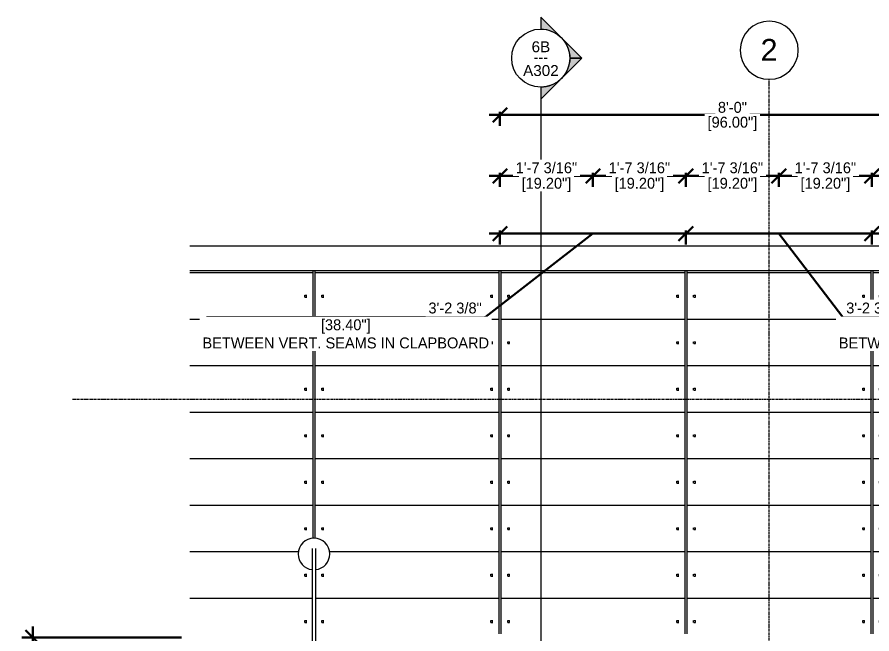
# Model space of a CAD drawing. Header units: inches. Extents: x 11989 to 12760, y -88 to 477.
# Drawn here: x 12299.2 to 12475.7, y 349.5 to 476.9 of the extents above; entities that cross this region are included whole.
import ezdxf

# ---------------------------------------------------------------- set-up
doc = ezdxf.new("R2010")
doc.units = ezdxf.units.IN
doc.header["$MEASUREMENT"] = 0
doc.linetypes.add('Grid Line 1_2_', pattern=[0.875, 0.5, -0.125, 0.125, -0.125])
for name, color, linetype, lineweight in [('0-4', 250, 'Continuous', 5), ('A-ANNO-DIMS-1', 211, 'Continuous', 30), ('A-FLOR-LEVL-1', 51, 'Grid Line 1_2_', 9), ('A-WALL-9', 113, 'Continuous', 9), ('A-WALL-PATT-3', 111, 'Continuous', 9), ('G-ANNO-SYMB', 111, 'Continuous', 9), ('S-BEAM', 12, 'Continuous', 9), ('S-GRID-1', 1, 'Grid Line 1_2_', 9), ('S-GRID-IDEN', 1, 'Continuous', 9)]:
    doc.layers.add(name, color=color, linetype=linetype, lineweight=lineweight)
doc.styles.add('Arial', font='arial.ttf', dxfattribs={"height": 2.25})
doc.styles.add('Arial_1', font='arial.ttf', dxfattribs={"height": 4.5})
doc.styles.add('Century Gothic', font='ufonts.com_century-gothic.ttf', dxfattribs={"height": 2.25})
doc.dimstyles.new('OD__1_16__Tol__', dxfattribs={"dimscale": 12, "dimtxt": 2.349379, "dimasz": 0.25, "dimexe": 0.1875, "dimexo": 0.125, "dimgap": 0.03125, "dimtad": 1, "dimdec": 4, "dimrnd": 0.0625, "dimzin": 3, "dimdsep": 46, "dimlunit": 4, "dimtxsty": 'Century Gothic', "dimblk1": 'OBLIQUE', "dimblk2": 'OBLIQUE', "dimsah": 1, "dimcen": 0.09, "dimdle": 0.1875, "dimazin": 0, "dimtfac": 1, "dimtdec": 4, "dimtix": 1, "dimtmove": 0, "dimatfit": 3, "dimfxl": 1, "dimtvp": 1, "dimtfill": 1, "dimfrac": 2, "dimtolj": 1, "dimtzin": 0, "dimlwd": 30, "dimlwe": 30, "dimarcsym": 2})
doc.dimstyles.new('OD__1_16__Tol___1', dxfattribs={"dimscale": 12, "dimtxt": 2.349379, "dimasz": 0.25, "dimexe": 0.1875, "dimexo": 0.125, "dimgap": 0.03125, "dimtad": 1, "dimdec": 4, "dimrnd": 0.0625, "dimzin": 3, "dimdsep": 46, "dimlunit": 4, "dimtxsty": 'Century Gothic', "dimblk1": 'OBLIQUE', "dimblk2": 'OBLIQUE', "dimsah": 1, "dimcen": 0.09, "dimdle": 0.1875, "dimazin": 0, "dimtfac": 1, "dimtdec": 4, "dimtix": 1, "dimtmove": 1, "dimatfit": 3, "dimfxl": 1, "dimtvp": 1, "dimtfill": 1, "dimfrac": 2, "dimtolj": 1, "dimtzin": 0, "dimlwd": 30, "dimlwe": 30, "dimarcsym": 2})

# ---------------------------------------------------------------- blocks, each defined once
blk = doc.blocks.new('CTR - 1st Phase - Common Walls_rvt-2-ELEVATION AT HVAC SCREEN')
at = {"layer": 'A-FLOR-LEVL-1'}
blk.add_line((3010.49, 398), (3417.02, 398), dxfattribs=at)
blk = doc.blocks.new('CTR - 1st Phase -Stairs _ Elevators_rvt-2-ELEVATION AT HVAC SCREEN')
at = {"layer": 'A-FLOR-LEVL-1'}
blk.add_line((3010.49, 398), (3417.02, 398), dxfattribs=at)
blk = doc.blocks.new('Basic Wall _ EXT - FIBER CEMENT - SMALL - ___-2145929-ELEVATION AT HVAC SCREEN')
at = {"layer": 'A-WALL-9'}
for p, q in [((3034.68, 429.66), (3392.84, 429.66)), ((3034.68, 424.54), (3392.84, 424.54))]:
    blk.add_line(p, q, dxfattribs=at)
blk = doc.blocks.new('Walls 22 - Walls 1-3280694-ELEVATION AT HVAC SCREEN')
at = {"layer": 'S-BEAM'}
for p, q in [((3059.95, 367.16), (3059.95, 308.53)), ((3060.7, 265.99), (3060.7, 367.16)), ((3059.95, 308.4), (3059.95, 265.99))]:
    blk.add_line(p, q, dxfattribs=at)
for start, end in [(0, 180), (180, 263.324), (276.6872, 0)]:
    blk.add_arc((3060.32, 366), 3.25, start, end, dxfattribs=at)
for start_param, end_param in [(0, 3.141593), (3.141593, 6.283185)]:
    blk.add_ellipse((3060.32, 265.99), major_axis=(0.375, 0), ratio=0.525482, start_param=start_param, end_param=end_param, dxfattribs=at)
blk = doc.blocks.new('Grid - Grid Head - Circle-50561-ELEVATION AT HVAC SCREEN')
at = {"layer": 'S-GRID-IDEN'}
for start, end in [(0, 180), (180, 0)]:
    blk.add_arc((3154.32, 470.04), 6, start, end, dxfattribs=at)
blk = doc.blocks.new('Section - Section Head - Filled-22785-ELEVATION AT HVAC SCREEN')
at = {"layer": 'G-ANNO-SYMB'}
h = blk.add_hatch(color=256, dxfattribs=at)
edge = h.paths.add_edge_path(flags=0)
edge.add_line((3111.17, -63.04), (3107.15, -59.01))
edge.add_line((3107.15, -59.01), (3107.15, -61.49))
edge.add_arc((3107.15, -67.5), 6.01, 47.9216, 90, ccw=False)
h = blk.add_hatch(color=256, dxfattribs=at)
edge = h.paths.add_edge_path(flags=0)
edge.add_arc((3107.15, -67.5), 6, 0, 45, ccw=False)
edge.add_line((3113.15, -67.5), (3115.63, -67.5))
edge.add_line((3115.63, -67.5), (3111.39, -63.25))
h = blk.add_hatch(color=256, dxfattribs=at)
edge = h.paths.add_edge_path(flags=0)
edge.add_line((3111.39, -71.74), (3115.63, -67.5))
edge.add_line((3115.63, -67.5), (3113.15, -67.5))
edge.add_arc((3107.15, -67.5), 6, 315, 360, ccw=False)
h = blk.add_hatch(color=256, dxfattribs=at)
edge = h.paths.add_edge_path(flags=0)
edge.add_arc((3107.15, -67.5), 6.01, 270, 312.0784, ccw=False)
edge.add_line((3107.15, -73.51), (3107.15, -75.98))
edge.add_line((3107.15, -75.98), (3111.17, -71.96))
for p, q in [((3107.15, -61.49), (3107.15, -59.01)), ((3107.15, -59.01), (3111.17, -63.04)), ((3111.39, -63.25), (3115.63, -67.5)), ((3115.63, -67.5), (3111.39, -71.74)), ((3113.15, -67.5), (3115.63, -67.5)), ((3115.63, -67.5), (3113.15, -67.5)), ((3111.17, -71.96), (3107.15, -75.98)), ((3107.15, -75.98), (3107.15, -73.51))]:
    blk.add_line(p, q, dxfattribs=at)
for centre, radius, start, end in [((3107.15, -67.51), 6, 90, 270), ((3107.15, -67.5), 6.01, 47.9216, 90), ((3107.15, -67.51), 6, 270, 90), ((3107.15, -67.5), 6, 360, 45), ((3107.15, -67.5), 6, 315, 360), ((3107.15, -67.5), 6.01, 270, 312.0784)]:
    blk.add_arc(centre, radius, start, end, dxfattribs=at)
blk = doc.blocks.new('_Oblique')
at = {"color": 0, "linetype": 'ByBlock', "lineweight": -2}
blk.add_line((-0.5, -0.5), (0.5, 0.5), dxfattribs=at)
blk = doc.blocks.new('DIMBLOCK31-ELEVATION AT HVAC SCREEN')
at = {"layer": 'A-ANNO-DIMS-1', "color": 0, "lineweight": 30, "transparency": 16777216}
for p, q in [((12398.92, 432.79), (12398.92, 429.92)), ((12437.32, 432.79), (12437.32, 429.92)), ((12418.12, 432.17), (12395.85, 414.91)), ((12396.67, 432.17), (12439.57, 432.17)), ((12395.85, 414.91), (12338.34, 414.91))]:
    blk.add_line(p, q, dxfattribs=at)
at = {"layer": 'Defpoints', "color": 0, "transparency": 16777216}
for p in [(12398.92, 434.29), (12437.32, 434.29), (12437.32, 432.17)]:
    blk.add_point(p, dxfattribs=at)
at = {"layer": 'A-ANNO-DIMS-1', "color": 0, "lineweight": 30, "transparency": 16777216, "xscale": 3, "yscale": 3, "zscale": 3, "rotation": 180}
blk.add_blockref('_Oblique', (12398.92, 432.17), dxfattribs=at)
at = {"layer": 'A-ANNO-DIMS-1', "color": 0, "lineweight": 30, "transparency": 16777216, "xscale": 3, "yscale": 3, "zscale": 3}
blk.add_blockref('_Oblique', (12437.32, 432.17), dxfattribs=at)
at = {"layer": 'A-ANNO-DIMS-1', "color": 0, "transparency": 16777216, "insert": (12389.66, 416.79), "char_height": 2.25, "attachment_point": 5, "line_spacing_factor": 0.984502, "style": 'Century Gothic', "bg_fill": 3, "box_fill_scale": 1.25, "bg_fill_color": 256, "bg_fill_true_color": 13158600, "bg_fill_transparency": 0}
blk.add_mtext('\\A1;3\'-2 3/8"', dxfattribs=at)
at = {"layer": 'A-ANNO-DIMS-1', "color": 0, "transparency": 16777216, "insert": (12367.09, 411.45), "char_height": 2.25, "attachment_point": 5, "style": 'Century Gothic', "bg_fill": 3, "box_fill_scale": 1.25, "bg_fill_color": 256, "bg_fill_true_color": 13158600, "bg_fill_transparency": 0}
blk.add_mtext('\\A1;[38.40"]\\PBETWEEN VERT. SEAMS IN CLAPBOARD', dxfattribs=at)
blk = doc.blocks.new('DIMBLOCK32-ELEVATION AT HVAC SCREEN')
at = {"layer": 'A-ANNO-DIMS-1', "color": 0, "lineweight": 30, "transparency": 16777216}
for p, q in [((12437.32, 432.79), (12437.32, 429.92)), ((12475.72, 432.79), (12475.72, 429.92)), ((12435.07, 432.17), (12477.97, 432.17)), ((12456.52, 432.17), (12469.73, 414.91)), ((12469.73, 414.91), (12527.24, 414.91))]:
    blk.add_line(p, q, dxfattribs=at)
at = {"layer": 'Defpoints', "color": 0, "transparency": 16777216}
for p in [(12437.32, 434.29), (12475.72, 434.29), (12475.72, 432.17)]:
    blk.add_point(p, dxfattribs=at)
at = {"layer": 'A-ANNO-DIMS-1', "color": 0, "lineweight": 30, "transparency": 16777216, "xscale": 3, "yscale": 3, "zscale": 3, "rotation": 180}
blk.add_blockref('_Oblique', (12437.32, 432.17), dxfattribs=at)
at = {"layer": 'A-ANNO-DIMS-1', "color": 0, "lineweight": 30, "transparency": 16777216, "xscale": 3, "yscale": 3, "zscale": 3}
blk.add_blockref('_Oblique', (12475.72, 432.17), dxfattribs=at)
at = {"layer": 'A-ANNO-DIMS-1', "color": 0, "transparency": 16777216, "insert": (12475.92, 416.79), "char_height": 2.25, "attachment_point": 5, "line_spacing_factor": 0.984502, "style": 'Century Gothic', "bg_fill": 3, "box_fill_scale": 1.25, "bg_fill_color": 256, "bg_fill_true_color": 13158600, "bg_fill_transparency": 0}
blk.add_mtext('\\A1;3\'-2 3/8"', dxfattribs=at)
at = {"layer": 'A-ANNO-DIMS-1', "color": 0, "transparency": 16777216, "insert": (12498.49, 411.45), "char_height": 2.25, "attachment_point": 5, "style": 'Century Gothic', "bg_fill": 3, "box_fill_scale": 1.25, "bg_fill_color": 256, "bg_fill_true_color": 13158600, "bg_fill_transparency": 0}
blk.add_mtext('\\A1;[38.40"]\\PBETWEEN VERT. SEAMS IN CLAPBOARD', dxfattribs=at)
blk = doc.blocks.new('DIMBLOCK33-ELEVATION AT HVAC SCREEN')
at = {"layer": 'A-ANNO-DIMS-1', "color": 0, "lineweight": 30, "transparency": 16777216}
for p, q in [((12396.67, 444.07), (12420.37, 444.07)), ((12398.92, 444.69), (12398.92, 441.82)), ((12418.12, 444.69), (12418.12, 441.82))]:
    blk.add_line(p, q, dxfattribs=at)
at = {"layer": 'Defpoints', "color": 0, "transparency": 16777216}
for p in [(12398.92, 446.19), (12418.12, 446.19), (12418.12, 444.07)]:
    blk.add_point(p, dxfattribs=at)
at = {"layer": 'A-ANNO-DIMS-1', "color": 0, "lineweight": 30, "transparency": 16777216, "xscale": 3, "yscale": 3, "zscale": 3, "rotation": 180}
blk.add_blockref('_Oblique', (12398.92, 444.07), dxfattribs=at)
at = {"layer": 'A-ANNO-DIMS-1', "color": 0, "lineweight": 30, "transparency": 16777216, "xscale": 3, "yscale": 3, "zscale": 3}
blk.add_blockref('_Oblique', (12418.12, 444.07), dxfattribs=at)
at = {"layer": 'A-ANNO-DIMS-1', "color": 0, "transparency": 16777216, "insert": (12408.52, 445.75), "char_height": 2.25, "attachment_point": 5, "style": 'Century Gothic', "bg_fill": 3, "box_fill_scale": 1.25, "bg_fill_color": 256, "bg_fill_true_color": 13158600, "bg_fill_transparency": 0}
blk.add_mtext('\\A1;1\'-7 3/16"', dxfattribs=at)
at = {"layer": 'A-ANNO-DIMS-1', "color": 0, "transparency": 16777216, "insert": (12408.52, 442.23), "char_height": 2.25, "attachment_point": 5, "style": 'Century Gothic', "bg_fill": 3, "box_fill_scale": 1.25, "bg_fill_color": 256, "bg_fill_true_color": 13158600, "bg_fill_transparency": 0}
blk.add_mtext('\\A1;[19.20"]', dxfattribs=at)
blk = doc.blocks.new('DIMBLOCK34-ELEVATION AT HVAC SCREEN')
at = {"layer": 'A-ANNO-DIMS-1', "color": 0, "lineweight": 30, "transparency": 16777216}
for p, q in [((12415.87, 444.07), (12439.57, 444.07)), ((12418.12, 444.69), (12418.12, 441.82)), ((12437.32, 444.69), (12437.32, 441.82))]:
    blk.add_line(p, q, dxfattribs=at)
at = {"layer": 'Defpoints', "color": 0, "transparency": 16777216}
for p in [(12418.12, 446.19), (12437.32, 446.19), (12437.32, 444.07)]:
    blk.add_point(p, dxfattribs=at)
at = {"layer": 'A-ANNO-DIMS-1', "color": 0, "lineweight": 30, "transparency": 16777216, "xscale": 3, "yscale": 3, "zscale": 3, "rotation": 180}
blk.add_blockref('_Oblique', (12418.12, 444.07), dxfattribs=at)
at = {"layer": 'A-ANNO-DIMS-1', "color": 0, "lineweight": 30, "transparency": 16777216, "xscale": 3, "yscale": 3, "zscale": 3}
blk.add_blockref('_Oblique', (12437.32, 444.07), dxfattribs=at)
at = {"layer": 'A-ANNO-DIMS-1', "color": 0, "transparency": 16777216, "insert": (12427.72, 445.75), "char_height": 2.25, "attachment_point": 5, "style": 'Century Gothic', "bg_fill": 3, "box_fill_scale": 1.25, "bg_fill_color": 256, "bg_fill_true_color": 13158600, "bg_fill_transparency": 0}
blk.add_mtext('\\A1;1\'-7 3/16"', dxfattribs=at)
at = {"layer": 'A-ANNO-DIMS-1', "color": 0, "transparency": 16777216, "insert": (12427.72, 442.23), "char_height": 2.25, "attachment_point": 5, "style": 'Century Gothic', "bg_fill": 3, "box_fill_scale": 1.25, "bg_fill_color": 256, "bg_fill_true_color": 13158600, "bg_fill_transparency": 0}
blk.add_mtext('\\A1;[19.20"]', dxfattribs=at)
blk = doc.blocks.new('DIMBLOCK35-ELEVATION AT HVAC SCREEN')
at = {"layer": 'A-ANNO-DIMS-1', "color": 0, "lineweight": 30, "transparency": 16777216}
for p, q in [((12435.07, 444.07), (12458.77, 444.07)), ((12437.32, 444.69), (12437.32, 441.82)), ((12456.52, 444.69), (12456.52, 441.82))]:
    blk.add_line(p, q, dxfattribs=at)
at = {"layer": 'Defpoints', "color": 0, "transparency": 16777216}
for p in [(12437.32, 446.19), (12456.52, 446.19), (12456.52, 444.07)]:
    blk.add_point(p, dxfattribs=at)
at = {"layer": 'A-ANNO-DIMS-1', "color": 0, "lineweight": 30, "transparency": 16777216, "xscale": 3, "yscale": 3, "zscale": 3, "rotation": 180}
blk.add_blockref('_Oblique', (12437.32, 444.07), dxfattribs=at)
at = {"layer": 'A-ANNO-DIMS-1', "color": 0, "lineweight": 30, "transparency": 16777216, "xscale": 3, "yscale": 3, "zscale": 3}
blk.add_blockref('_Oblique', (12456.52, 444.07), dxfattribs=at)
at = {"layer": 'A-ANNO-DIMS-1', "color": 0, "transparency": 16777216, "insert": (12446.92, 445.75), "char_height": 2.25, "attachment_point": 5, "style": 'Century Gothic', "bg_fill": 3, "box_fill_scale": 1.25, "bg_fill_color": 256, "bg_fill_true_color": 13158600, "bg_fill_transparency": 0}
blk.add_mtext('\\A1;1\'-7 3/16"', dxfattribs=at)
at = {"layer": 'A-ANNO-DIMS-1', "color": 0, "transparency": 16777216, "insert": (12446.92, 442.23), "char_height": 2.25, "attachment_point": 5, "style": 'Century Gothic', "bg_fill": 3, "box_fill_scale": 1.25, "bg_fill_color": 256, "bg_fill_true_color": 13158600, "bg_fill_transparency": 0}
blk.add_mtext('\\A1;[19.20"]', dxfattribs=at)
blk = doc.blocks.new('DIMBLOCK36-ELEVATION AT HVAC SCREEN')
at = {"layer": 'A-ANNO-DIMS-1', "color": 0, "lineweight": 30, "transparency": 16777216}
for p, q in [((12454.27, 444.07), (12477.97, 444.07)), ((12456.52, 444.69), (12456.52, 441.82)), ((12475.72, 444.69), (12475.72, 441.82))]:
    blk.add_line(p, q, dxfattribs=at)
at = {"layer": 'Defpoints', "color": 0, "transparency": 16777216}
for p in [(12456.52, 446.19), (12475.72, 446.19), (12475.72, 444.07)]:
    blk.add_point(p, dxfattribs=at)
at = {"layer": 'A-ANNO-DIMS-1', "color": 0, "lineweight": 30, "transparency": 16777216, "xscale": 3, "yscale": 3, "zscale": 3, "rotation": 180}
blk.add_blockref('_Oblique', (12456.52, 444.07), dxfattribs=at)
at = {"layer": 'A-ANNO-DIMS-1', "color": 0, "lineweight": 30, "transparency": 16777216, "xscale": 3, "yscale": 3, "zscale": 3}
blk.add_blockref('_Oblique', (12475.72, 444.07), dxfattribs=at)
at = {"layer": 'A-ANNO-DIMS-1', "color": 0, "transparency": 16777216, "insert": (12466.12, 445.75), "char_height": 2.25, "attachment_point": 5, "style": 'Century Gothic', "bg_fill": 3, "box_fill_scale": 1.25, "bg_fill_color": 256, "bg_fill_true_color": 13158600, "bg_fill_transparency": 0}
blk.add_mtext('\\A1;1\'-7 3/16"', dxfattribs=at)
at = {"layer": 'A-ANNO-DIMS-1', "color": 0, "transparency": 16777216, "insert": (12466.12, 442.23), "char_height": 2.25, "attachment_point": 5, "style": 'Century Gothic', "bg_fill": 3, "box_fill_scale": 1.25, "bg_fill_color": 256, "bg_fill_true_color": 13158600, "bg_fill_transparency": 0}
blk.add_mtext('\\A1;[19.20"]', dxfattribs=at)
blk = doc.blocks.new('DIMBLOCK37-ELEVATION AT HVAC SCREEN')
at = {"layer": 'A-ANNO-DIMS-1', "color": 0, "lineweight": 30, "transparency": 16777216}
for p, q in [((12473.47, 444.07), (12497.17, 444.07)), ((12475.72, 444.69), (12475.72, 441.82)), ((12494.92, 444.69), (12494.92, 441.82))]:
    blk.add_line(p, q, dxfattribs=at)
at = {"layer": 'Defpoints', "color": 0, "transparency": 16777216}
for p in [(12475.72, 446.19), (12494.92, 446.19), (12494.92, 444.07)]:
    blk.add_point(p, dxfattribs=at)
at = {"layer": 'A-ANNO-DIMS-1', "color": 0, "lineweight": 30, "transparency": 16777216, "xscale": 3, "yscale": 3, "zscale": 3, "rotation": 180}
blk.add_blockref('_Oblique', (12475.72, 444.07), dxfattribs=at)
at = {"layer": 'A-ANNO-DIMS-1', "color": 0, "lineweight": 30, "transparency": 16777216, "xscale": 3, "yscale": 3, "zscale": 3}
blk.add_blockref('_Oblique', (12494.92, 444.07), dxfattribs=at)
at = {"layer": 'A-ANNO-DIMS-1', "color": 0, "transparency": 16777216, "insert": (12485.32, 445.75), "char_height": 2.25, "attachment_point": 5, "style": 'Century Gothic', "bg_fill": 3, "box_fill_scale": 1.25, "bg_fill_color": 256, "bg_fill_true_color": 13158600, "bg_fill_transparency": 0}
blk.add_mtext('\\A1;1\'-7 3/16"', dxfattribs=at)
at = {"layer": 'A-ANNO-DIMS-1', "color": 0, "transparency": 16777216, "insert": (12485.32, 442.23), "char_height": 2.25, "attachment_point": 5, "style": 'Century Gothic', "bg_fill": 3, "box_fill_scale": 1.25, "bg_fill_color": 256, "bg_fill_true_color": 13158600, "bg_fill_transparency": 0}
blk.add_mtext('\\A1;[19.20"]', dxfattribs=at)
blk = doc.blocks.new('DIMBLOCK38-ELEVATION AT HVAC SCREEN')
at = {"layer": 'A-ANNO-DIMS-1', "color": 0, "lineweight": 30, "transparency": 16777216}
for p, q in [((12398.92, 457.29), (12398.92, 454.42)), ((12494.92, 457.29), (12494.92, 454.42)), ((12396.67, 456.67), (12497.17, 456.67))]:
    blk.add_line(p, q, dxfattribs=at)
at = {"layer": 'Defpoints', "color": 0, "transparency": 16777216}
for p in [(12398.92, 458.79), (12494.92, 458.79), (12494.92, 456.67)]:
    blk.add_point(p, dxfattribs=at)
at = {"layer": 'A-ANNO-DIMS-1', "color": 0, "lineweight": 30, "transparency": 16777216, "xscale": 3, "yscale": 3, "zscale": 3, "rotation": 180}
blk.add_blockref('_Oblique', (12398.92, 456.67), dxfattribs=at)
at = {"layer": 'A-ANNO-DIMS-1', "color": 0, "lineweight": 30, "transparency": 16777216, "xscale": 3, "yscale": 3, "zscale": 3}
blk.add_blockref('_Oblique', (12494.92, 456.67), dxfattribs=at)
at = {"layer": 'A-ANNO-DIMS-1', "color": 0, "transparency": 16777216, "insert": (12446.92, 458.23), "char_height": 2.25, "attachment_point": 5, "style": 'Century Gothic', "bg_fill": 3, "box_fill_scale": 1.25, "bg_fill_color": 256, "bg_fill_true_color": 13158600, "bg_fill_transparency": 0}
blk.add_mtext('\\A1;8\'-0"', dxfattribs=at)
at = {"layer": 'A-ANNO-DIMS-1', "color": 0, "transparency": 16777216, "insert": (12446.92, 454.84), "char_height": 2.25, "attachment_point": 5, "style": 'Century Gothic', "bg_fill": 3, "box_fill_scale": 1.25, "bg_fill_color": 256, "bg_fill_true_color": 13158600, "bg_fill_transparency": 0}
blk.add_mtext('\\A1;[96.00"]', dxfattribs=at)
blk = doc.blocks.new('DIMBLOCK71-ELEVATION AT HVAC SCREEN')
at = {"layer": 'A-ANNO-DIMS-1', "color": 0, "lineweight": 30, "transparency": 16777216}
for p, q in [((12302.48, 264.5), (12302.48, 351)), ((12333.19, 348.75), (12300.23, 348.75)), ((12309.19, 266.75), (12300.23, 266.75))]:
    blk.add_line(p, q, dxfattribs=at)
at = {"layer": 'Defpoints', "color": 0, "transparency": 16777216}
for p in [(12302.48, 348.75), (12334.69, 348.75), (12310.69, 266.75)]:
    blk.add_point(p, dxfattribs=at)
at = {"layer": 'A-ANNO-DIMS-1', "color": 0, "lineweight": 30, "transparency": 16777216, "xscale": 3, "yscale": 3, "zscale": 3}
for p, rotation in [((12302.48, 348.75), 90), ((12302.48, 266.75), 270)]:
    blk.add_blockref('_Oblique', p, dxfattribs=dict(at, rotation=rotation))
at = {"layer": 'A-ANNO-DIMS-1', "color": 0, "transparency": 16777216, "insert": (12300.93, 307.75), "char_height": 2.25, "attachment_point": 5, "rotation": 90, "style": 'Century Gothic', "bg_fill": 3, "box_fill_scale": 1.25, "bg_fill_color": 256, "bg_fill_true_color": 13158600, "bg_fill_transparency": 0}
blk.add_mtext('\\A1;6\'-10"', dxfattribs=at)
at = {"layer": 'A-ANNO-DIMS-1', "color": 0, "transparency": 16777216, "insert": (12304.32, 307.75), "char_height": 2.25, "attachment_point": 5, "rotation": 90, "style": 'Century Gothic', "bg_fill": 3, "box_fill_scale": 1.25, "bg_fill_color": 256, "bg_fill_true_color": 13158600, "bg_fill_transparency": 0}
blk.add_mtext('\\A1;[82.00"]', dxfattribs=at)

msp = doc.modelspace()

# ---------------------------------------------------------------- hatches: boundary and pattern name
at = {"layer": 'A-WALL-PATT-3'}
h = msp.add_hatch(dxfattribs=at)
h.set_pattern_fill('FP_14', color=256, style=0, pattern_type=2)
h.set_pattern_definition([(0, (13168.475, 121.404), (-38.4, 76.8), [0.392, -38.007]), (0, (13168.475, 121.796), (-38.4, 76.8), [0.392, -38.007]), (0, (13168.475, 131.004), (-38.4, 76.8), [0.392, -38.007]), (0, (13168.475, 131.396), (-38.4, 76.8), [0.392, -38.007]), (0, (13168.475, 140.604), (-38.4, 76.8), [0.392, -38.007]), (0, (13168.475, 140.996), (-38.4, 76.8), [0.392, -38.007]), (0, (13168.475, 150.204), (-38.4, 76.8), [0.392, -38.007]), (0, (13168.475, 150.596), (-38.4, 76.8), [0.392, -38.007]), (0, (13168.475, 159.804), (-38.4, 76.8), [0.392, -38.007]), (0, (13168.475, 160.196), (-38.4, 76.8), [0.392, -38.007]), (0, (13168.475, 169.404), (-38.4, 76.8), [0.392, -38.007]), (0, (13168.475, 169.796), (-38.4, 76.8), [0.392, -38.007]), (0, (13168.475, 179.004), (-38.4, 76.8), [0.392, -38.007]), (0, (13168.475, 179.396), (-38.4, 76.8), [0.392, -38.007]), (0, (13168.475, 188.604), (-38.4, 76.8), [0.392, -38.007]), (0, (13168.475, 188.996), (-38.4, 76.8), [0.392, -38.007]), (0, (13203.375, 121.404), (-38.4, 76.8), [0.392, -38.007]), (0, (13203.375, 121.796), (-38.4, 76.8), [0.392, -38.007]), (0, (13203.375, 131.004), (-38.4, 76.8), [0.392, -38.007]), (0, (13203.375, 131.396), (-38.4, 76.8), [0.392, -38.007]), (0, (13203.375, 140.604), (-38.4, 76.8), [0.392, -38.007]), (0, (13203.375, 140.996), (-38.4, 76.8), [0.392, -38.007]), (0, (13203.375, 150.204), (-38.4, 76.8), [0.392, -38.007]), (0, (13203.375, 150.596), (-38.4, 76.8), [0.392, -38.007]), (0, (13203.375, 159.804), (-38.4, 76.8), [0.392, -38.007]), (0, (13203.375, 160.196), (-38.4, 76.8), [0.392, -38.007]), (0, (13203.375, 169.404), (-38.4, 76.8), [0.392, -38.007]), (0, (13203.375, 169.796), (-38.4, 76.8), [0.392, -38.007]), (0, (13203.375, 179.004), (-38.4, 76.8), [0.392, -38.007]), (0, (13203.375, 179.396), (-38.4, 76.8), [0.392, -38.007]), (0, (13203.375, 188.604), (-38.4, 76.8), [0.392, -38.007]), (0, (13203.375, 188.996), (-38.4, 76.8), [0.392, -38.007]), (90, (13166.734, 116.8), (-38.4, 2e-15), [76.8, 0, 0, 0]), (90, (13167.11, 116.8), (-38.4, 2e-15), [76.8, 0, 0, 0]), (90, (13168.475, 121.404), (-38.4, 2e-15), [0.392, -76.407]), (90, (13168.475, 131.004), (-38.4, 2e-15), [0.392, -76.407]), (90, (13168.475, 140.604), (-38.4, 2e-15), [0.392, -76.407]), (90, (13168.475, 150.204), (-38.4, 2e-15), [0.392, -76.407]), (90, (13168.475, 159.804), (-38.4, 2e-15), [0.392, -76.407]), (90, (13168.475, 169.404), (-38.4, 2e-15), [0.392, -76.407]), (90, (13168.475, 179.004), (-38.4, 2e-15), [0.392, -76.407]), (90, (13168.475, 188.604), (-38.4, 2e-15), [0.392, -76.407]), (90, (13168.868, 121.404), (-38.4, 2e-15), [0.392, -76.407]), (90, (13168.868, 131.004), (-38.4, 2e-15), [0.392, -76.407]), (90, (13168.868, 140.604), (-38.4, 2e-15), [0.392, -76.407]), (90, (13168.868, 150.204), (-38.4, 2e-15), [0.392, -76.407]), (90, (13168.868, 159.804), (-38.4, 2e-15), [0.392, -76.407]), (90, (13168.868, 169.404), (-38.4, 2e-15), [0.392, -76.407]), (90, (13168.868, 179.004), (-38.4, 2e-15), [0.392, -76.407]), (90, (13168.868, 188.604), (-38.4, 2e-15), [0.392, -76.407]), (90, (13203.375, 121.404), (-38.4, 2e-15), [0.392, -76.407]), (90, (13203.375, 131.004), (-38.4, 2e-15), [0.392, -76.407]), (90, (13203.375, 140.604), (-38.4, 2e-15), [0.392, -76.407]), (90, (13203.375, 150.204), (-38.4, 2e-15), [0.392, -76.407]), (90, (13203.375, 159.804), (-38.4, 2e-15), [0.392, -76.407]), (90, (13203.375, 169.404), (-38.4, 2e-15), [0.392, -76.407]), (90, (13203.375, 179.004), (-38.4, 2e-15), [0.392, -76.407]), (90, (13203.375, 188.604), (-38.4, 2e-15), [0.392, -76.407]), (90, (13203.768, 121.404), (-38.4, 2e-15), [0.392, -76.407]), (90, (13203.768, 131.004), (-38.4, 2e-15), [0.392, -76.407]), (90, (13203.768, 140.604), (-38.4, 2e-15), [0.392, -76.407]), (90, (13203.768, 150.204), (-38.4, 2e-15), [0.392, -76.407]), (90, (13203.768, 159.804), (-38.4, 2e-15), [0.392, -76.407]), (90, (13203.768, 169.404), (-38.4, 2e-15), [0.392, -76.407]), (90, (13203.768, 179.004), (-38.4, 2e-15), [0.392, -76.407]), (90, (13203.768, 188.604), (-38.4, 2e-15), [0.392, -76.407]), (180, (13205.134, 116.8), (-38.4, 76.8), [38.025, -0.375]), (180, (13205.134, 126.4), (-38.4, 76.8), [38.025, -0.375]), (180, (13205.134, 136), (-38.4, 76.8), [38.025, -0.375]), (180, (13205.134, 145.6), (-38.4, 76.8), [38.025, -0.375]), (180, (13205.134, 155.2), (-38.4, 76.8), [38.025, -0.375]), (180, (13205.134, 164.8), (-38.4, 76.8), [38.025, -0.375]), (180, (13205.134, 174.4), (-38.4, 76.8), [38.025, -0.375]), (180, (13205.134, 184), (-38.4, 76.8), [38.025, -0.375])])
h.paths.add_polyline_path([(12334.87758, 349.5), (12360.14658, 349.5), (12360.14658, 362.79935), (12359.68042, 362.86072), (12358.89658, 363.1854), (12358.22348, 363.70188), (12357.707, 364.37498), (12357.38232, 365.15882), (12357.27158, 365.99998), (12357.38232, 366.84114), (12357.707, 367.62498), (12358.22348, 368.29808), (12358.89658, 368.81456), (12359.68042, 369.13924), (12360.52158, 369.24998), (12361.36274, 369.13924), (12362.14658, 368.81456), (12362.81968, 368.29808), (12363.33616, 367.62498), (12363.66084, 366.84114), (12363.77158, 365.99998), (12363.66084, 365.15882), (12363.33616, 364.37498), (12362.81968, 363.70188), (12362.14658, 363.1854), (12361.36274, 362.86072), (12360.89658, 362.79935), (12360.89658, 349.5), (12693.03758, 349.5), (12693.03758, 424.53876), (12334.87758, 424.53876), (12334.87758, 352.709)], flags=0)
h.paths.add_polyline_path([(12592.30508, 407.125), (12585.92158, 407.125), (12585.92158, 416.72656), (12595.92158, 416.72656), (12595.92158, 407.125), (12595.10321, 407.125)], flags=0)

# ---------------------------------------------------------------- linework, layer by layer
at = {"layer": 'A-FLOR-LEVL-1'}
msp.add_line((12310.69014, 398), (12717.2221, 398), dxfattribs=at)
at = {"layer": 'G-ANNO-SYMB'}
msp.add_line((12407.34661, 462.39869), (12407.34661, -61.49763), dxfattribs=at)
at = {"layer": 'S-GRID-1'}
msp.add_line((12454.52158, -76.95763), (12454.52158, 464.04121), dxfattribs=at)

# ---------------------------------------------------------------- block references
at = {"layer": '0-4'}
for name in ['CTR - 1st Phase - Common Walls_rvt-2-ELEVATION AT HVAC SCREEN', 'CTR - 1st Phase -Stairs _ Elevators_rvt-2-ELEVATION AT HVAC SCREEN']:
    msp.add_blockref(name, (9300.19785, 0), dxfattribs=at)
at = {"layer": 'A-WALL-9'}
msp.add_blockref('Basic Wall _ EXT - FIBER CEMENT - SMALL - ___-2145929-ELEVATION AT HVAC SCREEN', (9300.19785, 0), dxfattribs=at)
at = {"layer": 'G-ANNO-SYMB', "extrusion": (0, 0, -1), "rotation": 180}
msp.add_blockref('Section - Section Head - Filled-22785-ELEVATION AT HVAC SCREEN', (-9300.19785, 400.90106), dxfattribs=at)
at = {"layer": 'S-BEAM'}
msp.add_blockref('Walls 22 - Walls 1-3280694-ELEVATION AT HVAC SCREEN', (9300.19785, 0), dxfattribs=at)
at = {"layer": 'S-GRID-IDEN'}
msp.add_blockref('Grid - Grid Head - Circle-50561-ELEVATION AT HVAC SCREEN', (9300.19785, 0), dxfattribs=at)

# ---------------------------------------------------------------- texts
at = {"layer": 'G-ANNO-SYMB', "char_height": 2.25, "attachment_point": 1}
for s, insert, width, style in [('6B', (12405.45338, 471.87585), 4.6965, 'Arial'), ('---', (12405.85354, 469.74917), 3.86325, 'Century Gothic'), ('A302', (12403.70535, 466.96679), 8.9385, 'Arial')]:
    msp.add_mtext(s, dxfattribs=dict(at, insert=insert, width=width, style=style))
at = {"layer": 'S-GRID-IDEN', "insert": (12452.73933, 472.3632), "char_height": 4.5, "width": 4.242, "attachment_point": 1, "style": 'Arial_1'}
msp.add_mtext('2', dxfattribs=at)

# ---------------------------------------------------------------- next in the draw order: dimensions: what is measured, and where the dimension line sits
at = {"layer": 'A-ANNO-DIMS-1'}
for base, p1, p2, override, picture, middle in [((12494.92158, 456.67002), (12398.92158, 458.79134), (12494.92158, 458.79134), {"dimpost": '<>\\X', "dimfxl": 96}, 'DIMBLOCK38-ELEVATION AT HVAC SCREEN', (12446.92158, 456.67002)), ((12418.12158, 444.06596), (12398.92158, 446.18728), (12418.12158, 446.18728), {"dimpost": '<>\\X', "dimfxl": 19.2}, 'DIMBLOCK33-ELEVATION AT HVAC SCREEN', (12408.52158, 444.06596))]:
    dim = msp.add_linear_dim(base=base, p1=p1, p2=p2, dimstyle='OD__1_16__Tol__', override=override, dxfattribs=at)
    dim.commit()
    dim.dimension.update_dxf_attribs({"geometry": picture, "text_midpoint": middle})
dim = msp.add_linear_dim(base=(12437.32158, 432.16608), p1=(12398.92158, 434.2874), p2=(12437.32158, 434.2874), text='<>\\PBETWEEN VERT. SEAMS IN CLAPBOARD', dimstyle='OD__1_16__Tol___1', override={"dimpost": '<>\\X', "dimfxl": 38.4}, dxfattribs=at)
dim.commit()
dim.dimension.update_dxf_attribs({"geometry": 'DIMBLOCK31-ELEVATION AT HVAC SCREEN', "text_midpoint": (12395.47103, 414.91272), "dimtype": 160})
dim = msp.add_linear_dim(base=(12302.48364, 348.75), p1=(12310.69014, 266.75), p2=(12334.69014, 348.75), angle=90, dimstyle='OD__1_16__Tol__', override={"dimpost": '<>\\X', "dimfxl": 85.440037}, dxfattribs=at)
dim.commit()
dim.dimension.update_dxf_attribs({"geometry": 'DIMBLOCK71-ELEVATION AT HVAC SCREEN', "text_midpoint": (12302.48364, 307.75)})

# ---------------------------------------------------------------- next in the draw order: dimensions: what is measured, and where the dimension line sits
dim = msp.add_linear_dim(base=(12437.32158, 444.06596), p1=(12418.12158, 446.18728), p2=(12437.32158, 446.18728), dimstyle='OD__1_16__Tol__', override={"dimpost": '<>\\X', "dimfxl": 19.2}, dxfattribs=at)
dim.commit()
dim.dimension.update_dxf_attribs({"geometry": 'DIMBLOCK34-ELEVATION AT HVAC SCREEN', "text_midpoint": (12427.72158, 444.06596)})
dim = msp.add_linear_dim(base=(12475.72158, 432.16608), p1=(12437.32158, 434.2874), p2=(12475.72158, 434.2874), text='<>\\PBETWEEN VERT. SEAMS IN CLAPBOARD', dimstyle='OD__1_16__Tol___1', override={"dimpost": '<>\\X', "dimfxl": 38.4}, dxfattribs=at)
dim.commit()
dim.dimension.update_dxf_attribs({"geometry": 'DIMBLOCK32-ELEVATION AT HVAC SCREEN', "text_midpoint": (12470.10874, 414.91272), "dimtype": 160})

# ---------------------------------------------------------------- next in the draw order: dimensions: what is measured, and where the dimension line sits
dim = msp.add_linear_dim(base=(12456.52158, 444.06596), p1=(12437.32158, 446.18728), p2=(12456.52158, 446.18728), dimstyle='OD__1_16__Tol__', override={"dimpost": '<>\\X', "dimfxl": 19.2}, dxfattribs=at)
dim.commit()
dim.dimension.update_dxf_attribs({"geometry": 'DIMBLOCK35-ELEVATION AT HVAC SCREEN', "text_midpoint": (12446.92158, 444.06596)})

# ---------------------------------------------------------------- next in the draw order: dimensions: what is measured, and where the dimension line sits
dim = msp.add_linear_dim(base=(12475.72158, 444.06596), p1=(12456.52158, 446.18728), p2=(12475.72158, 446.18728), dimstyle='OD__1_16__Tol__', override={"dimpost": '<>\\X', "dimfxl": 19.2}, dxfattribs=at)
dim.commit()
dim.dimension.update_dxf_attribs({"geometry": 'DIMBLOCK36-ELEVATION AT HVAC SCREEN', "text_midpoint": (12466.12158, 444.06596)})

# ---------------------------------------------------------------- next in the draw order: dimensions: what is measured, and where the dimension line sits
dim = msp.add_linear_dim(base=(12494.92158, 444.06596), p1=(12475.72158, 446.18728), p2=(12494.92158, 446.18728), dimstyle='OD__1_16__Tol__', override={"dimpost": '<>\\X', "dimfxl": 19.2}, dxfattribs=at)
dim.commit()
dim.dimension.update_dxf_attribs({"geometry": 'DIMBLOCK37-ELEVATION AT HVAC SCREEN', "text_midpoint": (12485.32158, 444.06596)})

doc.saveas('drawing.dxf')
